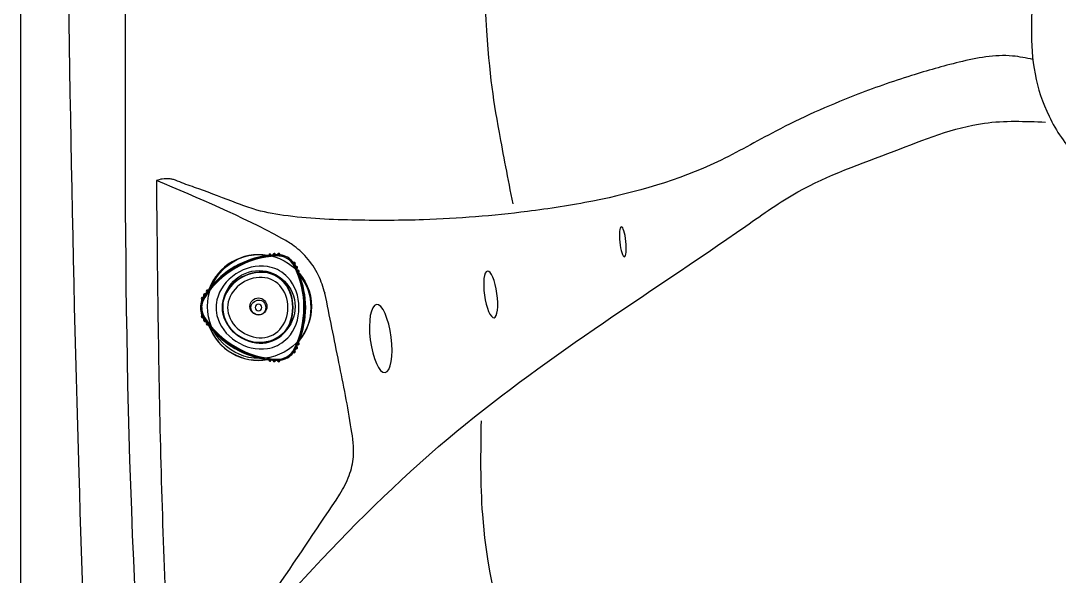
# Model space of a CAD drawing. Extents: x 408 to 498, y 628 to 778.
# Drawn here: x 408.3 to 433.36, y 668.86 to 682.27 of the extents above; entities that cross this region are included whole.
import ezdxf

# ---------------------------------------------------------------- set-up
doc = ezdxf.new("R2010")
doc.units = 0
doc.header["$MEASUREMENT"] = 0
for name, color, linetype in [('1', 4, 'Continuous'), ('JET', 3, 'Continuous'), ('LIGHT', 1, 'Continuous')]:
    doc.layers.add(name, color=color, linetype=linetype)

# ---------------------------------------------------------------- blocks, each defined once
blk = doc.blocks.new('AirValve_1646101-1')
at = {"layer": '1', "color": 3, "linetype": 'Continuous'}
for p, q in [((0.213, 1.253), (0.216, 1.253)), ((0.216, 1.253), (0.22, 1.255)), ((0.219, 1.253), (0.216, 1.253)), ((0.228, 1.253), (0.233, 1.255)), ((0.233, 1.255), (0.234, 1.255)), ((0.234, 1.255), (0.242, 1.252)), ((0.251, 1.272), (0.25, 1.269)), ((0.25, 1.269), (0.258, 1.266)), ((0.259, 1.27), (0.251, 1.272)), ((0.259, 1.27), (0.258, 1.266)), ((0.271, 1.261), (0.276, 1.278)), ((0.271, 1.261), (0.287, 1.263)), ((0.279, 1.278), (0.287, 1.263)), ((0.301, 1.279), (0.294, 1.275)), ((0.294, 1.275), (0.296, 1.271)), ((0.296, 1.271), (0.302, 1.276)), ((0.302, 1.276), (0.301, 1.279)), ((0.314, 1.261), (0.315, 1.262)), ((0.315, 1.262), (0.322, 1.267)), ((0.322, 1.267), (0.339, 1.269)), ((0.339, 1.269), (0.346, 1.265)), ((0.364, 1.283), (0.356, 1.285)), ((0.356, 1.285), (0.356, 1.282)), ((0.356, 1.282), (0.363, 1.279)), ((0.364, 1.283), (0.363, 1.279)), ((0.376, 1.268), (0.397, 1.27)), ((0.378, 1.274), (0.383, 1.29)), ((0.386, 1.29), (0.394, 1.275)), ((0.394, 1.275), (0.397, 1.27)), ((0.4, 1.286), (0.407, 1.29)), ((0.4, 1.286), (0.402, 1.282)), ((0.402, 1.282), (0.406, 1.285)), ((0.406, 1.285), (0.409, 1.287)), ((0.409, 1.287), (0.407, 1.29)), ((0.424, 1.274), (0.421, 1.272)), ((0.427, 1.276), (0.424, 1.274)), ((0.425, 1.272), (0.424, 1.274)), ((0.427, 1.276), (0.445, 1.277)), ((0.472, 1.273), (0.44, 1.272)), ((0.452, 1.273), (0.445, 1.277)), ((0.452, 1.273), (0.453, 1.273)), ((0.464, 1.291), (0.463, 1.289)), ((0.463, 1.289), (0.469, 1.285)), ((0.464, 1.291), (0.471, 1.288)), ((0.469, 1.285), (0.471, 1.288)), ((0.484, 1.278), (0.49, 1.293)), ((0.484, 1.278), (0.5, 1.277)), ((0.495, 1.293), (0.5, 1.277)), ((0.515, 1.289), (0.508, 1.287)), ((0.508, 1.287), (0.51, 1.282)), ((0.51, 1.282), (0.517, 1.285)), ((0.517, 1.285), (0.515, 1.289)), ((0.519, 1.269), (0.516, 1.27)), ((0.539, 1.266), (0.519, 1.269)), ((0.525, 1.269), (0.526, 1.269)), ((0.526, 1.269), (0.532, 1.272)), ((0.242, 1.252), (0.243, 1.252)), ((0.837, 1.096), (0.838, 1.088)), ((0.838, 1.088), (0.839, 1.088)), ((0.844, 1.08), (0.842, 1.083)), ((0.856, 1.089), (0.858, 1.081)), ((0.861, 1.089), (0.856, 1.089)), ((0.863, 1.082), (0.858, 1.081)), ((0.858, 1.07), (0.875, 1.074)), ((0.858, 1.07), (0.867, 1.057)), ((0.863, 1.082), (0.861, 1.089)), ((0.867, 1.057), (0.877, 1.07)), ((0.883, 1.018), (0.869, 1.043)), ((0.879, 1.028), (0.879, 1.027)), ((0.886, 1.023), (0.879, 1.027)), ((0.883, 1.051), (0.881, 1.048)), ((0.881, 1.048), (0.887, 1.044)), ((0.883, 1.051), (0.889, 1.046)), ((0.886, 1.023), (0.894, 1.007)), ((0.887, 1.044), (0.889, 1.046)), ((0.894, 1.003), (0.891, 1.002)), ((0.894, 1.003), (0.893, 0.999)), ((0.894, 1.007), (0.894, 1.003)), ((0.896, 0.993), (0.891, 1.002)), ((0.893, 0.999), (0.894, 0.998)), ((0.91, 0.962), (0.903, 0.977)), ((0.909, 0.977), (0.927, 0.978)), ((0.909, 0.977), (0.916, 0.963)), ((0.915, 0.996), (0.912, 0.996)), ((0.912, 0.996), (0.912, 0.992)), ((0.912, 0.992), (0.912, 0.988)), ((0.912, 0.988), (0.916, 0.988)), ((0.916, 0.988), (0.915, 0.996)), ((0.916, 0.963), (0.928, 0.975)), ((0.94, 0.895), (0.919, 0.944)), ((0.924, 0.932), (0.925, 0.931)), ((0.925, 0.931), (0.931, 0.927)), ((0.931, 0.955), (0.928, 0.953)), ((0.928, 0.953), (0.935, 0.948)), ((0.937, 0.95), (0.931, 0.955)), ((0.931, 0.927), (0.938, 0.911)), ((0.935, 0.948), (0.937, 0.95)), ((0.937, 0.902), (0.938, 0.911)), ((0.937, 0.902), (0.938, 0.902)), ((0.953, 0.863), (0.947, 0.878)), ((0.953, 0.879), (0.959, 0.864)), ((0.953, 0.879), (0.97, 0.879)), ((0.956, 0.899), (0.955, 0.89)), ((0.955, 0.89), (0.959, 0.891)), ((0.959, 0.899), (0.956, 0.899)), ((0.959, 0.899), (0.959, 0.891)), ((0.971, 0.876), (0.959, 0.864)), ((0.965, 0.835), (0.965, 0.834)), ((0.965, 0.834), (0.972, 0.828)), ((0.973, 0.858), (0.97, 0.855)), ((0.97, 0.855), (0.976, 0.849)), ((0.972, 0.828), (0.972, 0.828)), ((0.972, 0.828), (0.973, 0.823)), ((0.979, 0.852), (0.973, 0.858)), ((0.973, 0.823), (0.98, 0.812)), ((0.976, 0.849), (0.979, 0.852)), ((0.979, 0.817), (0.98, 0.812)), ((-1.312, 0.27), (-1.333, 0.234)), ((-1.326, 0.254), (-1.317, 0.269)), ((-1.326, 0.254), (-1.326, 0.247)), ((-1.311, 0.298), (-1.318, 0.293)), ((-1.318, 0.293), (-1.316, 0.291)), ((-1.317, 0.269), (-1.314, 0.271)), ((-1.316, 0.291), (-1.313, 0.292)), ((-1.314, 0.271), (-1.31, 0.273)), ((-1.314, 0.271), (-1.312, 0.27)), ((-1.313, 0.292), (-1.309, 0.294)), ((-1.309, 0.294), (-1.311, 0.298)), ((-1.31, 0.273), (-1.309, 0.273)), ((-1.299, 0.297), (-1.308, 0.312)), ((-1.289, 0.311), (-1.306, 0.315)), ((-1.299, 0.297), (-1.289, 0.311)), ((-1.289, 0.335), (-1.29, 0.327)), ((-1.29, 0.327), (-1.287, 0.326)), ((-1.286, 0.334), (-1.289, 0.335)), ((-1.287, 0.326), (-1.286, 0.334)), ((-1.267, 0.334), (-1.266, 0.342)), ((-1.267, 0.333), (-1.267, 0.334)), ((-1.266, 0.342), (-1.256, 0.356)), ((-1.256, 0.38), (-1.249, 0.384)), ((-1.256, 0.38), (-1.254, 0.378)), ((-1.248, 0.359), (-1.256, 0.356)), ((-1.254, 0.378), (-1.247, 0.381)), ((-1.247, 0.381), (-1.249, 0.384)), ((-1.248, 0.359), (-1.247, 0.36)), ((-1.235, 0.384), (-1.244, 0.399)), ((-1.225, 0.397), (-1.242, 0.402)), ((-1.235, 0.384), (-1.225, 0.397)), ((-1.225, 0.42), (-1.227, 0.412)), ((-1.227, 0.412), (-1.223, 0.411)), ((-1.222, 0.42), (-1.225, 0.42)), ((-1.223, 0.411), (-1.222, 0.42)), ((-1.203, 0.417), (-1.202, 0.418)), ((-1.202, 0.418), (-1.201, 0.426)), ((-1.197, 0.43), (-1.193, 0.438)), ((-1.195, 0.438), (-1.191, 0.441)), ((-1.193, 0.438), (-1.191, 0.441)), ((-1.191, 0.441), (-1.189, 0.444)), ((-1.366, 0.205), (-1.372, 0.2)), ((-1.372, 0.2), (-1.369, 0.196)), ((-1.369, 0.196), (-1.363, 0.201)), ((-1.366, 0.205), (-1.363, 0.201)), ((-1.354, 0.207), (-1.365, 0.22)), ((-1.365, 0.176), (-1.359, 0.181)), ((-1.363, 0.224), (-1.346, 0.221)), ((-1.359, 0.181), (-1.359, 0.181)), ((-1.355, 0.189), (-1.357, 0.187)), ((-1.354, 0.207), (-1.346, 0.221)), ((-1.349, 0.238), (-1.348, 0.245)), ((-1.349, 0.238), (-1.345, 0.237)), ((-1.342, 0.217), (-1.349, 0.202)), ((-1.345, 0.245), (-1.348, 0.245)), ((-1.345, 0.237), (-1.345, 0.245)), ((-1.324, 0.25), (-1.333, 0.235)), ((-1.327, 0.246), (-1.326, 0.247)), ((-1.369, -0.196), (-1.372, -0.2)), ((-1.372, -0.2), (-1.366, -0.205)), ((-1.363, -0.201), (-1.369, -0.196)), ((-1.363, -0.201), (-1.366, -0.205)), ((-1.359, -0.181), (-1.365, -0.176)), ((-1.365, -0.219), (-1.354, -0.207)), ((-1.346, -0.221), (-1.363, -0.223)), ((-1.359, -0.181), (-1.356, -0.187)), ((-1.359, -0.181), (-1.359, -0.181)), ((-1.346, -0.221), (-1.354, -0.207)), ((-1.349, -0.202), (-1.342, -0.217)), ((-1.345, -0.237), (-1.349, -0.238)), ((-1.348, -0.245), (-1.349, -0.238)), ((-1.348, -0.245), (-1.345, -0.245)), ((-1.345, -0.245), (-1.345, -0.237)), ((-1.337, -0.227), (-1.334, -0.234)), ((-1.334, -0.234), (-1.32, -0.255)), ((-1.326, -0.247), (-1.327, -0.246)), ((-1.326, -0.247), (-1.326, -0.254)), ((-1.317, -0.269), (-1.326, -0.254)), ((-1.32, -0.255), (-1.312, -0.269)), ((-1.316, -0.291), (-1.318, -0.293)), ((-1.318, -0.293), (-1.311, -0.298)), ((-1.314, -0.271), (-1.317, -0.269)), ((-1.313, -0.292), (-1.316, -0.291)), ((-1.312, -0.269), (-1.314, -0.271)), ((-1.31, -0.273), (-1.314, -0.271)), ((-1.309, -0.294), (-1.313, -0.292)), ((-1.311, -0.298), (-1.309, -0.294)), ((-1.309, -0.273), (-1.31, -0.273)), ((-1.308, -0.312), (-1.299, -0.297)), ((-1.306, -0.278), (-1.304, -0.28)), ((-1.289, -0.311), (-1.306, -0.315)), ((-1.289, -0.311), (-1.299, -0.297)), ((-1.287, -0.326), (-1.29, -0.327)), ((-1.29, -0.327), (-1.289, -0.335)), ((-1.289, -0.335), (-1.286, -0.334)), ((-1.286, -0.334), (-1.287, -0.326)), ((-1.267, -0.334), (-1.267, -0.333)), ((-1.266, -0.342), (-1.267, -0.334)), ((-1.256, -0.356), (-1.266, -0.342)), ((-1.256, -0.356), (-1.248, -0.359)), ((-1.254, -0.377), (-1.256, -0.38)), ((-1.249, -0.384), (-1.256, -0.38)), ((-1.247, -0.381), (-1.254, -0.377)), ((-1.249, -0.384), (-1.247, -0.381)), ((-1.247, -0.36), (-1.248, -0.359)), ((-1.244, -0.399), (-1.235, -0.384)), ((-1.243, -0.366), (-1.241, -0.368)), ((-1.225, -0.397), (-1.242, -0.401)), ((-1.225, -0.397), (-1.235, -0.384)), ((-1.227, -0.412), (-1.223, -0.411)), ((-1.227, -0.412), (-1.225, -0.42)), ((-1.225, -0.42), (-1.222, -0.419)), ((-1.222, -0.419), (-1.223, -0.411)), ((-1.202, -0.418), (-1.203, -0.417)), ((-1.201, -0.426), (-1.202, -0.418)), ((-1.191, -0.441), (-1.195, -0.438)), ((-1.192, -0.438), (-1.191, -0.441)), ((-1.189, -0.443), (-1.191, -0.441)), ((0.891, -1.002), (0.896, -0.993)), ((0.891, -1.002), (0.894, -1.003)), ((0.894, -0.998), (0.893, -0.999)), ((0.893, -0.999), (0.894, -1.003)), ((0.896, -0.993), (0.897, -0.991)), ((0.903, -0.977), (0.91, -0.962)), ((0.916, -0.962), (0.909, -0.977)), ((0.927, -0.978), (0.909, -0.977)), ((0.916, -0.988), (0.912, -0.988)), ((0.912, -0.988), (0.912, -0.992)), ((0.912, -0.992), (0.912, -0.996)), ((0.912, -0.996), (0.915, -0.996)), ((0.915, -0.996), (0.916, -0.988)), ((0.916, -0.962), (0.928, -0.975)), ((0.918, -0.945), (0.94, -0.895)), ((0.925, -0.931), (0.924, -0.932)), ((0.931, -0.926), (0.925, -0.931)), ((0.935, -0.948), (0.928, -0.953)), ((0.928, -0.953), (0.931, -0.955)), ((0.938, -0.911), (0.931, -0.926)), ((0.931, -0.955), (0.937, -0.95)), ((0.937, -0.95), (0.935, -0.948)), ((0.938, -0.911), (0.937, -0.902)), ((0.938, -0.902), (0.937, -0.902)), ((0.94, -0.895), (0.941, -0.892)), ((0.947, -0.878), (0.953, -0.863)), ((0.959, -0.864), (0.953, -0.879)), ((0.97, -0.879), (0.953, -0.879)), ((0.959, -0.89), (0.955, -0.89)), ((0.955, -0.89), (0.956, -0.899)), ((0.956, -0.899), (0.959, -0.899)), ((0.959, -0.864), (0.971, -0.876)), ((0.959, -0.89), (0.959, -0.899)), ((0.972, -0.828), (0.965, -0.834)), ((0.965, -0.834), (0.965, -0.835)), ((0.976, -0.849), (0.97, -0.855)), ((0.973, -0.858), (0.97, -0.855)), ((0.973, -0.823), (0.972, -0.828)), ((0.972, -0.828), (0.972, -0.828)), ((0.973, -0.858), (0.979, -0.852)), ((0.979, -0.852), (0.976, -0.849)), ((0.98, -0.812), (0.979, -0.817)), ((0.216, -1.253), (0.212, -1.253)), ((0.242, -1.252), (0.234, -1.255)), ((0.242, -1.252), (0.242, -1.252)), ((0.831, -1.096), (0.842, -1.083)), ((0.838, -1.088), (0.837, -1.095)), ((0.839, -1.087), (0.838, -1.088)), ((0.842, -1.083), (0.844, -1.08)), ((0.857, -1.081), (0.856, -1.088)), ((0.856, -1.088), (0.861, -1.089)), ((0.863, -1.082), (0.857, -1.081)), ((0.867, -1.057), (0.858, -1.07)), ((0.875, -1.074), (0.858, -1.07)), ((0.861, -1.089), (0.863, -1.082)), ((0.867, -1.057), (0.877, -1.07)), ((0.868, -1.045), (0.884, -1.016)), ((0.879, -1.027), (0.886, -1.023)), ((0.879, -1.027), (0.879, -1.027)), ((0.887, -1.044), (0.881, -1.048)), ((0.881, -1.048), (0.883, -1.05)), ((0.889, -1.046), (0.883, -1.05)), ((0.894, -1.007), (0.886, -1.023)), ((0.889, -1.046), (0.887, -1.044)), ((0.894, -1.003), (0.894, -1.007)), ((0.219, -1.253), (0.216, -1.253)), ((0.22, -1.255), (0.216, -1.253)), ((0.228, -1.253), (0.219, -1.253)), ((0.258, -1.266), (0.25, -1.269)), ((0.25, -1.269), (0.251, -1.272)), ((0.251, -1.272), (0.259, -1.27)), ((0.259, -1.27), (0.258, -1.266)), ((0.287, -1.263), (0.271, -1.261)), ((0.276, -1.278), (0.271, -1.261)), ((0.287, -1.263), (0.279, -1.278)), ((0.296, -1.271), (0.294, -1.275)), ((0.301, -1.279), (0.294, -1.275)), ((0.302, -1.276), (0.296, -1.271)), ((0.301, -1.279), (0.302, -1.276)), ((0.304, -1.26), (0.307, -1.26)), ((0.315, -1.262), (0.314, -1.261)), ((0.315, -1.262), (0.322, -1.267)), ((0.339, -1.268), (0.322, -1.267)), ((0.346, -1.265), (0.339, -1.268)), ((0.347, -1.265), (0.346, -1.265)), ((0.363, -1.279), (0.356, -1.282)), ((0.356, -1.285), (0.364, -1.282)), ((0.356, -1.282), (0.356, -1.285)), ((0.364, -1.282), (0.363, -1.279)), ((0.394, -1.275), (0.378, -1.273)), ((0.378, -1.273), (0.383, -1.29)), ((0.394, -1.275), (0.386, -1.29)), ((0.402, -1.282), (0.4, -1.286)), ((0.4, -1.286), (0.407, -1.29)), ((0.406, -1.285), (0.402, -1.282)), ((0.409, -1.287), (0.406, -1.285)), ((0.407, -1.29), (0.409, -1.287)), ((0.421, -1.272), (0.42, -1.272)), ((0.424, -1.274), (0.421, -1.272)), ((0.424, -1.274), (0.425, -1.272)), ((0.427, -1.276), (0.424, -1.274)), ((0.445, -1.277), (0.427, -1.276)), ((0.443, -1.273), (0.471, -1.273)), ((0.445, -1.277), (0.452, -1.273)), ((0.453, -1.273), (0.452, -1.273)), ((0.469, -1.285), (0.463, -1.289)), ((0.463, -1.289), (0.464, -1.291)), ((0.471, -1.288), (0.464, -1.291)), ((0.471, -1.288), (0.469, -1.285)), ((0.5, -1.277), (0.484, -1.278)), ((0.484, -1.278), (0.49, -1.293)), ((0.5, -1.277), (0.495, -1.293)), ((0.508, -1.287), (0.51, -1.282)), ((0.508, -1.287), (0.515, -1.289)), ((0.517, -1.285), (0.51, -1.282)), ((0.515, -1.289), (0.517, -1.285)), ((0.516, -1.27), (0.519, -1.269)), ((0.526, -1.269), (0.525, -1.269)), ((0.532, -1.272), (0.526, -1.269))]:
    blk.add_line(p, q, dxfattribs=at)
at = {"layer": '1', "color": 3, "linetype": 'Continuous', "flags": 128}
for points in [[(0.228, 1.253), (0.222, 1.253), (0.219, 1.253)], [(0.233, 1.255), (0.227, 1.254), (0.22, 1.255)], [(0.274, 1.256), (0.264, 1.254), (0.256, 1.253)], [(0.258, 1.266), (0.258, 1.262), (0.26, 1.26), (0.261, 1.26), (0.263, 1.26)], [(0.271, 1.261), (0.273, 1.257), (0.274, 1.256)], [(0.289, 1.258), (0.281, 1.257), (0.274, 1.256)], [(0.289, 1.258), (0.288, 1.26), (0.287, 1.263)], [(0.304, 1.26), (0.298, 1.259), (0.289, 1.258)], [(0.294, 1.265), (0.296, 1.267), (0.296, 1.268), (0.296, 1.271)], [(0.306, 1.26), (0.312, 1.261), (0.314, 1.261)], [(0.361, 1.266), (0.368, 1.267), (0.376, 1.268)], [(0.363, 1.279), (0.363, 1.276), (0.365, 1.273), (0.367, 1.272), (0.369, 1.272), (0.37, 1.272), (0.372, 1.272), (0.374, 1.273), (0.378, 1.274)], [(0.414, 1.271), (0.396, 1.27), (0.376, 1.268)], [(0.4, 1.286), (0.397, 1.29), (0.393, 1.294)], [(0.394, 1.275), (0.397, 1.275), (0.399, 1.276), (0.401, 1.277), (0.402, 1.277), (0.403, 1.28), (0.402, 1.282)], [(0.397, 1.27), (0.406, 1.27), (0.414, 1.271)], [(0.414, 1.271), (0.419, 1.272), (0.421, 1.272)], [(0.466, 1.273), (0.445, 1.273), (0.425, 1.272)], [(0.437, 1.246), (0.436, 1.252), (0.435, 1.257), (0.433, 1.262), (0.432, 1.265), (0.43, 1.268), (0.428, 1.27), (0.427, 1.272), (0.425, 1.272)], [(0.466, 1.273), (0.47, 1.274), (0.474, 1.278)], [(0.486, 1.272), (0.475, 1.273), (0.466, 1.273)], [(0.469, 1.285), (0.469, 1.281), (0.471, 1.279), (0.472, 1.278), (0.474, 1.278)], [(0.484, 1.278), (0.485, 1.274), (0.486, 1.272)], [(0.502, 1.271), (0.494, 1.272), (0.486, 1.272)], [(0.502, 1.271), (0.501, 1.273), (0.5, 1.277)], [(0.516, 1.27), (0.512, 1.27), (0.502, 1.271)], [(0.508, 1.277), (0.51, 1.279), (0.51, 1.282)], [(0.519, 1.269), (0.524, 1.269), (0.525, 1.269)], [(0.582, 1.257), (0.57, 1.26), (0.566, 1.261)], [(0.219, 1.253), (0.218, 1.253), (0.212, 1.253)], [(0.845, 1.078), (0.842, 1.082), (0.811, 1.12)], [(0.842, 1.083), (0.82, 1.11), (0.811, 1.119)], [(0.839, 1.088), (0.839, 1.087), (0.842, 1.083)], [(0.852, 1.069), (0.847, 1.076), (0.844, 1.08)], [(0.858, 1.07), (0.854, 1.069), (0.852, 1.069)], [(0.861, 1.055), (0.856, 1.062), (0.852, 1.069)], [(0.858, 1.081), (0.855, 1.08), (0.854, 1.077)], [(0.867, 1.057), (0.863, 1.055), (0.861, 1.055)], [(0.872, 1.039), (0.867, 1.047), (0.861, 1.055)], [(0.863, 1), (0.868, 1.002), (0.873, 1.004), (0.878, 1.005), (0.882, 1.005), (0.885, 1.005), (0.888, 1.005), (0.89, 1.004), (0.891, 1.002)], [(0.872, 1.048), (0.871, 1.043), (0.872, 1.039)], [(0.872, 1.048), (0.873, 1.047), (0.875, 1.046), (0.877, 1.045), (0.881, 1.048)], [(0.891, 1.002), (0.882, 1.021), (0.872, 1.039)], [(0.978, 0), (0.974, 0.102), (0.961, 0.202), (0.94, 0.301), (0.91, 0.397), (0.872, 0.488), (0.826, 0.575), (0.771, 0.655), (0.71, 0.729), (0.665, 0.774), (0.617, 0.815), (0.566, 0.853), (0.513, 0.886), (0.458, 0.916), (0.4, 0.941), (0.34, 0.962), (0.279, 0.978), (0.216, 0.99), (0.12, 1), (0.022, 1), (-0.077, 0.99), (-0.175, 0.972), (-0.271, 0.944), (-0.366, 0.907), (-0.457, 0.863), (-0.545, 0.811), (-0.627, 0.751), (-0.704, 0.686), (-0.775, 0.614), (-0.837, 0.537), (-0.892, 0.455), (-0.938, 0.369), (-0.974, 0.279), (-1, 0.188), (-1.012, 0.126), (-1.02, 0.063), (-1.022, 0)], [(0.838, 0), (0.834, 0.087), (0.823, 0.174), (0.805, 0.258), (0.779, 0.34), (0.747, 0.418), (0.707, 0.493), (0.661, 0.562), (0.608, 0.625), (0.55, 0.681), (0.486, 0.731), (0.416, 0.773), (0.343, 0.806), (0.266, 0.831), (0.185, 0.848), (0.103, 0.857), (0.019, 0.857), (-0.065, 0.848), (-0.149, 0.832), (-0.232, 0.808), (-0.313, 0.777), (-0.391, 0.739), (-0.466, 0.694), (-0.537, 0.643), (-0.603, 0.587), (-0.663, 0.525), (-0.717, 0.459), (-0.764, 0.389), (-0.803, 0.315), (-0.834, 0.239), (-0.857, 0.161), (-0.871, 0.081), (-0.876, 0)], [(0.83, 0), (0.826, 0.095), (0.813, 0.188), (0.791, 0.28), (0.761, 0.368), (0.722, 0.451), (0.675, 0.529), (0.62, 0.6), (0.568, 0.654), (0.511, 0.703), (0.449, 0.745), (0.384, 0.78), (0.314, 0.808), (0.243, 0.829), (0.17, 0.843), (0.095, 0.849), (0.019, 0.849), (-0.068, 0.84), (-0.154, 0.823), (-0.239, 0.798), (-0.323, 0.764), (-0.403, 0.724), (-0.479, 0.676), (-0.551, 0.622), (-0.617, 0.563), (-0.673, 0.503), (-0.722, 0.439), (-0.765, 0.371), (-0.802, 0.301), (-0.83, 0.228), (-0.851, 0.153), (-0.863, 0.077), (-0.868, 0)], [(0.894, 0.998), (0.894, 0.997), (0.896, 0.993)], [(0.903, 0.977), (0.899, 0.986), (0.896, 0.993)], [(0.909, 0.977), (0.905, 0.977), (0.903, 0.977)], [(0.912, 0.988), (0.909, 0.987), (0.908, 0.985)], [(0.916, 0.963), (0.912, 0.962), (0.91, 0.962)], [(0.919, 0.944), (0.915, 0.953), (0.91, 0.962)], [(0.916, 0.988), (0.922, 0.988), (0.926, 0.986)], [(0.92, 0.953), (0.918, 0.948), (0.919, 0.944)], [(0.92, 0.953), (0.921, 0.952), (0.922, 0.951), (0.924, 0.951), (0.928, 0.953)], [(0.938, 0.902), (0.938, 0.9), (0.94, 0.895)], [(0.947, 0.878), (0.943, 0.887), (0.94, 0.895)], [(0.953, 0.879), (0.949, 0.878), (0.947, 0.878)], [(0.955, 0.89), (0.952, 0.89), (0.951, 0.887)], [(0.953, 0.863), (0.955, 0.863), (0.959, 0.864)], [(0.961, 0.845), (0.957, 0.854), (0.953, 0.863)], [(0.962, 0.855), (0.964, 0.853), (0.966, 0.853), (0.97, 0.855)], [(0.979, 0.817), (0.975, 0.822), (0.972, 0.828)], [(0.711, 0), (0.708, 0.074), (0.699, 0.148), (0.683, 0.219), (0.662, 0.289), (0.634, 0.356), (0.6, 0.419), (0.561, 0.477), (0.517, 0.531), (0.467, 0.579), (0.413, 0.621), (0.354, 0.656), (0.292, 0.685), (0.226, 0.706), (0.158, 0.72), (0.088, 0.727), (0.017, 0.727), (-0.054, 0.72), (-0.126, 0.706), (-0.196, 0.686), (-0.265, 0.659), (-0.332, 0.627), (-0.395, 0.589), (-0.456, 0.545), (-0.512, 0.498), (-0.563, 0.445), (-0.609, 0.389), (-0.649, 0.33), (-0.682, 0.267), (-0.709, 0.203), (-0.728, 0.136), (-0.74, 0.068), (-0.744, 0)], [(-1.311, 0.298), (-1.314, 0.303), (-1.314, 0.308)], [(-1.306, 0.278), (-1.309, 0.274), (-1.312, 0.27)], [(-1.295, 0.246), (-1.3, 0.25), (-1.304, 0.253), (-1.307, 0.257), (-1.309, 0.26), (-1.311, 0.263), (-1.312, 0.265), (-1.312, 0.268), (-1.312, 0.27)], [(-1.309, 0.294), (-1.307, 0.292), (-1.305, 0.292)], [(-1.309, 0.273), (-1.308, 0.274), (-1.306, 0.278)], [(-1.296, 0.292), (-1.301, 0.284), (-1.306, 0.278)], [(-1.299, 0.297), (-1.296, 0.294), (-1.296, 0.292)], [(-1.286, 0.306), (-1.291, 0.299), (-1.296, 0.292)], [(-1.289, 0.311), (-1.287, 0.308), (-1.286, 0.306)], [(-1.283, 0.319), (-1.283, 0.32), (-1.283, 0.322), (-1.283, 0.324), (-1.287, 0.326)], [(-1.275, 0.322), (-1.28, 0.314), (-1.286, 0.306)], [(-1.283, 0.319), (-1.278, 0.32), (-1.275, 0.322)], [(-1.243, 0.365), (-1.259, 0.344), (-1.275, 0.322)], [(-1.247, 0.381), (-1.244, 0.379), (-1.241, 0.379)], [(-1.247, 0.36), (-1.246, 0.361), (-1.243, 0.365)], [(-1.232, 0.38), (-1.238, 0.372), (-1.243, 0.365)], [(-1.235, 0.384), (-1.233, 0.381), (-1.232, 0.38)], [(-1.222, 0.392), (-1.227, 0.386), (-1.232, 0.38)], [(-1.225, 0.397), (-1.223, 0.394), (-1.222, 0.392)], [(-1.22, 0.404), (-1.219, 0.407), (-1.22, 0.409), (-1.223, 0.411)], [(-1.21, 0.408), (-1.216, 0.401), (-1.222, 0.392)], [(-1.195, 0.438), (-1.197, 0.432), (-1.201, 0.426)], [(-1.189, 0.444), (-1.192, 0.439), (-1.192, 0.438)], [(-1.363, 0.201), (-1.36, 0.199), (-1.358, 0.2)], [(-1.359, 0.181), (-1.358, 0.182), (-1.357, 0.187)], [(-1.349, 0.202), (-1.353, 0.194), (-1.355, 0.189)], [(-1.354, 0.207), (-1.35, 0.204), (-1.349, 0.202)], [(-1.342, 0.217), (-1.343, 0.219), (-1.346, 0.221)], [(-1.341, 0.23), (-1.341, 0.232), (-1.341, 0.233), (-1.342, 0.235), (-1.345, 0.237)], [(-1.333, 0.234), (-1.338, 0.226), (-1.342, 0.217)], [(-1.341, 0.23), (-1.336, 0.231), (-1.333, 0.234)], [(-1.022, 0), (-1.02, -0.063), (-1.012, -0.125), (-1, -0.188), (-0.974, -0.279), (-0.938, -0.369), (-0.892, -0.455), (-0.837, -0.536), (-0.775, -0.614), (-0.704, -0.685), (-0.627, -0.751), (-0.545, -0.81), (-0.457, -0.863), (-0.366, -0.907), (-0.271, -0.944), (-0.175, -0.972), (-0.077, -0.99), (0.022, -1), (0.12, -1), (0.216, -0.99), (0.279, -0.978), (0.34, -0.961), (0.4, -0.941), (0.458, -0.916), (0.513, -0.886), (0.566, -0.853), (0.617, -0.815), (0.665, -0.774), (0.71, -0.729), (0.771, -0.655), (0.826, -0.575), (0.872, -0.488), (0.91, -0.397), (0.94, -0.301), (0.961, -0.202), (0.974, -0.102), (0.978, 0)], [(-0.876, 0), (-0.871, -0.081), (-0.857, -0.161), (-0.834, -0.239), (-0.803, -0.315), (-0.764, -0.389), (-0.717, -0.459), (-0.663, -0.525), (-0.603, -0.587), (-0.537, -0.643), (-0.466, -0.694), (-0.391, -0.739), (-0.313, -0.777), (-0.232, -0.808), (-0.149, -0.832), (-0.065, -0.848), (0.019, -0.856), (0.103, -0.856), (0.185, -0.848), (0.266, -0.831), (0.343, -0.806), (0.416, -0.773), (0.486, -0.731), (0.55, -0.681), (0.608, -0.625), (0.661, -0.562), (0.707, -0.493), (0.747, -0.418), (0.779, -0.34), (0.805, -0.258), (0.823, -0.174), (0.834, -0.087), (0.838, 0)], [(-0.868, 0), (-0.863, -0.077), (-0.851, -0.153), (-0.83, -0.228), (-0.802, -0.301), (-0.765, -0.371), (-0.722, -0.439), (-0.673, -0.503), (-0.617, -0.562), (-0.551, -0.622), (-0.479, -0.676), (-0.403, -0.723), (-0.323, -0.764), (-0.239, -0.797), (-0.154, -0.823), (-0.068, -0.84), (0.019, -0.849), (0.097, -0.849), (0.173, -0.842), (0.247, -0.828), (0.319, -0.806), (0.388, -0.778), (0.453, -0.743), (0.513, -0.701), (0.569, -0.653), (0.62, -0.6), (0.668, -0.538), (0.711, -0.471), (0.747, -0.399), (0.777, -0.324), (0.8, -0.246), (0.817, -0.165), (0.827, -0.083), (0.83, 0)], [(-0.744, 0), (-0.74, -0.068), (-0.728, -0.136), (-0.709, -0.203), (-0.682, -0.267), (-0.649, -0.33), (-0.609, -0.389), (-0.563, -0.445), (-0.512, -0.498), (-0.456, -0.545), (-0.395, -0.588), (-0.332, -0.626), (-0.265, -0.659), (-0.196, -0.686), (-0.126, -0.706), (-0.054, -0.72), (0.017, -0.727), (0.088, -0.727), (0.158, -0.72), (0.226, -0.706), (0.292, -0.685), (0.354, -0.656), (0.413, -0.621), (0.467, -0.579), (0.517, -0.531), (0.561, -0.477), (0.6, -0.419), (0.634, -0.356), (0.662, -0.289), (0.683, -0.219), (0.699, -0.147), (0.708, -0.074), (0.711, 0)], [(-0.182, 0), (-0.178, 0.034), (-0.167, 0.067), (-0.149, 0.097), (-0.126, 0.124), (-0.097, 0.147), (-0.065, 0.164), (-0.031, 0.175), (0.005, 0.18), (0.04, 0.178), (0.073, 0.169), (0.103, 0.153), (0.129, 0.131), (0.15, 0.103), (0.166, 0.071), (0.175, 0.036), (0.178, 0)], [(0.178, 0), (0.175, -0.036), (0.166, -0.071), (0.15, -0.103), (0.129, -0.131), (0.103, -0.153), (0.073, -0.169), (0.04, -0.178), (0.005, -0.18), (-0.031, -0.175), (-0.065, -0.164), (-0.097, -0.146), (-0.126, -0.124), (-0.149, -0.097), (-0.167, -0.067), (-0.178, -0.034), (-0.182, 0)], [(-1.358, -0.2), (-1.36, -0.199), (-1.363, -0.201)], [(-1.356, -0.187), (-1.358, -0.182), (-1.359, -0.181)], [(-1.356, -0.187), (-1.353, -0.194), (-1.349, -0.202)], [(-1.349, -0.202), (-1.35, -0.204), (-1.354, -0.207)], [(-1.346, -0.221), (-1.343, -0.219), (-1.342, -0.217)], [(-1.345, -0.237), (-1.342, -0.235), (-1.341, -0.233), (-1.341, -0.232), (-1.341, -0.23)], [(-1.342, -0.217), (-1.338, -0.226), (-1.337, -0.227)], [(-1.334, -0.234), (-1.337, -0.231), (-1.341, -0.23)], [(-1.312, -0.269), (-1.312, -0.268), (-1.312, -0.265), (-1.311, -0.263), (-1.309, -0.26), (-1.307, -0.257), (-1.304, -0.253), (-1.3, -0.25), (-1.295, -0.246)], [(-1.312, -0.269), (-1.309, -0.274), (-1.306, -0.278)], [(-1.306, -0.278), (-1.308, -0.274), (-1.309, -0.273)], [(-1.304, -0.292), (-1.307, -0.292), (-1.309, -0.294)], [(-1.304, -0.28), (-1.301, -0.285), (-1.296, -0.292)], [(-1.299, -0.297), (-1.296, -0.294), (-1.296, -0.292)], [(-1.296, -0.292), (-1.291, -0.299), (-1.286, -0.306)], [(-1.289, -0.311), (-1.287, -0.308), (-1.286, -0.306)], [(-1.287, -0.326), (-1.283, -0.324), (-1.283, -0.322), (-1.283, -0.32), (-1.283, -0.319)], [(-1.286, -0.306), (-1.28, -0.314), (-1.275, -0.322)], [(-1.275, -0.322), (-1.279, -0.319), (-1.283, -0.319)], [(-1.275, -0.322), (-1.259, -0.344), (-1.243, -0.366)], [(-1.243, -0.366), (-1.246, -0.361), (-1.247, -0.36)], [(-1.241, -0.379), (-1.243, -0.378), (-1.244, -0.379), (-1.247, -0.381)], [(-1.241, -0.368), (-1.238, -0.372), (-1.232, -0.38)], [(-1.235, -0.384), (-1.233, -0.381), (-1.232, -0.38)], [(-1.232, -0.38), (-1.227, -0.386), (-1.222, -0.392)], [(-1.225, -0.397), (-1.223, -0.394), (-1.222, -0.392)], [(-1.223, -0.411), (-1.22, -0.409), (-1.219, -0.407), (-1.22, -0.404)], [(-1.222, -0.392), (-1.216, -0.4), (-1.21, -0.408)], [(-1.195, -0.438), (-1.197, -0.432), (-1.201, -0.426)], [(-1.147, -0.488), (-1.157, -0.477), (-1.169, -0.463), (-1.177, -0.454), (-1.183, -0.447), (-1.186, -0.443), (-1.189, -0.44), (-1.191, -0.438), (-1.193, -0.435), (-1.194, -0.434), (-1.197, -0.43)], [(-1.197, -0.43), (-1.194, -0.435), (-1.192, -0.438)], [(-1.192, -0.438), (-1.192, -0.439), (-1.189, -0.444)], [(0.863, -1), (0.869, -1.002), (0.874, -1.004), (0.878, -1.005), (0.882, -1.005), (0.885, -1.005), (0.888, -1.005), (0.89, -1.004), (0.891, -1.002)], [(0.872, -1.039), (0.882, -1.021), (0.891, -1.002)], [(0.896, -0.993), (0.894, -0.997), (0.894, -0.998)], [(0.897, -0.991), (0.899, -0.986), (0.903, -0.977)], [(0.909, -0.977), (0.905, -0.977), (0.903, -0.977)], [(0.907, -0.985), (0.909, -0.987), (0.912, -0.988)], [(0.91, -0.962), (0.914, -0.953), (0.918, -0.945)], [(0.916, -0.962), (0.912, -0.962), (0.91, -0.962)], [(0.918, -0.945), (0.918, -0.949), (0.92, -0.953)], [(0.928, -0.953), (0.924, -0.951), (0.922, -0.951), (0.921, -0.952), (0.92, -0.953)], [(0.94, -0.895), (0.938, -0.9), (0.938, -0.902)], [(0.941, -0.892), (0.943, -0.887), (0.947, -0.878)], [(0.953, -0.879), (0.949, -0.878), (0.947, -0.878)], [(0.951, -0.887), (0.951, -0.888), (0.952, -0.889), (0.955, -0.89)], [(0.953, -0.863), (0.957, -0.854), (0.96, -0.846)], [(0.959, -0.864), (0.955, -0.863), (0.953, -0.863)], [(0.97, -0.855), (0.966, -0.853), (0.964, -0.853), (0.962, -0.855)], [(0.979, -0.817), (0.975, -0.822), (0.972, -0.828)], [(0.973, -0.823), (0.976, -0.817), (0.98, -0.812)], [(0.212, -1.253), (0.218, -1.253), (0.219, -1.253)], [(0.254, -1.253), (0.263, -1.254), (0.273, -1.255)], [(0.437, -1.246), (0.436, -1.252), (0.435, -1.257), (0.433, -1.261), (0.432, -1.265), (0.43, -1.268), (0.428, -1.27), (0.427, -1.272), (0.425, -1.272)], [(0.802, -1.128), (0.809, -1.122), (0.811, -1.119)], [(0.842, -1.083), (0.839, -1.086), (0.839, -1.087)], [(0.844, -1.08), (0.847, -1.076), (0.852, -1.069)], [(0.852, -1.069), (0.857, -1.062), (0.861, -1.055)], [(0.858, -1.07), (0.854, -1.069), (0.852, -1.069)], [(0.854, -1.077), (0.855, -1.08), (0.857, -1.081)], [(0.861, -1.055), (0.867, -1.047), (0.872, -1.039)], [(0.867, -1.057), (0.863, -1.055), (0.861, -1.055)], [(0.872, -1.039), (0.871, -1.043), (0.872, -1.048)], [(0.881, -1.048), (0.877, -1.045), (0.875, -1.046), (0.873, -1.047), (0.872, -1.048)], [(0.234, -1.255), (0.227, -1.254), (0.22, -1.255)], [(0.262, -1.26), (0.259, -1.26), (0.258, -1.262), (0.258, -1.266)], [(0.273, -1.255), (0.272, -1.257), (0.271, -1.261)], [(0.273, -1.255), (0.281, -1.257), (0.289, -1.258)], [(0.287, -1.263), (0.288, -1.259), (0.289, -1.258)], [(0.289, -1.258), (0.299, -1.259), (0.304, -1.26)], [(0.296, -1.271), (0.296, -1.268), (0.295, -1.265)], [(0.307, -1.26), (0.334, -1.264), (0.361, -1.266)], [(0.314, -1.261), (0.313, -1.261), (0.307, -1.26)], [(0.361, -1.266), (0.37, -1.267), (0.381, -1.268)], [(0.368, -1.272), (0.366, -1.272), (0.365, -1.273), (0.363, -1.275), (0.363, -1.279)], [(0.378, -1.273), (0.379, -1.27), (0.381, -1.268)], [(0.381, -1.268), (0.389, -1.269), (0.397, -1.269)], [(0.4, -1.286), (0.397, -1.291), (0.393, -1.294)], [(0.394, -1.275), (0.396, -1.271), (0.397, -1.269)], [(0.397, -1.269), (0.407, -1.27), (0.415, -1.271)], [(0.402, -1.282), (0.403, -1.279), (0.401, -1.277)], [(0.415, -1.271), (0.42, -1.272), (0.425, -1.272)], [(0.42, -1.272), (0.419, -1.272), (0.415, -1.271)], [(0.425, -1.272), (0.445, -1.273), (0.466, -1.273)], [(0.466, -1.273), (0.475, -1.273), (0.486, -1.272)], [(0.474, -1.278), (0.47, -1.274), (0.466, -1.273)], [(0.474, -1.278), (0.472, -1.278), (0.471, -1.279), (0.469, -1.281), (0.469, -1.285)], [(0.484, -1.278), (0.485, -1.274), (0.486, -1.272)], [(0.486, -1.272), (0.494, -1.271), (0.502, -1.271)], [(0.5, -1.277), (0.501, -1.273), (0.502, -1.271)], [(0.502, -1.271), (0.511, -1.27), (0.516, -1.27)], [(0.51, -1.282), (0.51, -1.279), (0.508, -1.277)], [(0.519, -1.269), (0.554, -1.264), (0.564, -1.261)], [(0.525, -1.269), (0.524, -1.269), (0.519, -1.269)], [(0.571, -1.26), (0.585, -1.256), (0.586, -1.256)]]:
    blk.add_lwpolyline(points, dxfattribs=at)
at = {"layer": '1', "color": 3, "linetype": 'Continuous'}
for centre, radius, start, end in [((0.589, -1.018), 2.296, 98.3586, 141.5998), ((0.001, 0), 1.274, 80.1023, 159.8978), ((0.001, 0), 1.271, 80.3052, 159.6949), ((-0.809, 6.557), 5.404, 280.2872, 281.0723), ((0.231, 1.274), 0.0197, 278.8393, 344.9168), ((0.239, 1.271), 0.0197, 278.6719, 344.9168), ((0.207, 1.58), 0.33, 276.2579, 278.5563), ((0.277, 1.265), 0.0276, 29.9182, 164.9182), ((0.254, 1.263), 0.00932, 282.5899, 342.0304), ((0.277, 1.265), 0.019, 83.4736, 165.5087), ((0.272, 1.264), 0.0148, 75.5253, 154.244), ((0.263, 1.281), 0.0211, 267.4421, 291.9584), ((0.277, 1.277), 0.00161, 29.656, 165.2014), ((0.278, 1.267), 0.0176, 27.3431, 87.5229), ((0.284, 1.266), 0.0133, 40.1092, 112.8168), ((0.287, 1.277), 0.0134, 267.8338, 301.5765), ((0.305, 1.274), 0.0139, 219.6841, 274.3007), ((0.313, 1.281), 0.0197, 209.9187, 276.7752), ((0.32, 1.286), 0.0197, 209.9192, 276.6068), ((0.591, -1.026), 2.304, 95.3406, 97.0932), ((0.337, 1.288), 0.0197, 276.1646, 342.8461), ((0.344, 1.285), 0.0197, 276.0003, 342.8488), ((0.327, 1.592), 0.327, 273.3459, 275.8713), ((0.383, 1.277), 0.0276, 27.8442, 162.8486), ((0.358, 1.295), 0.0291, 274.838, 312.3714), ((0.383, 1.277), 0.0195, 59.2918, 163.1473), ((0.378, 1.275), 0.0153, 71.2018, 152.259), ((0.429, 1.257), 0.0539, 161.9692, 168.7319), ((0.384, 1.289), 0.00195, 27.7132, 162.9986), ((0.39, 1.278), 0.0127, 37.5867, 108.0667), ((0.411, 1.309), 0.0379, 242.4631, 274.4936), ((0.419, 1.291), 0.0197, 207.8449, 274.078), ((0.423, 1.294), 0.0197, 207.8446, 273.9827), ((0.426, 1.296), 0.0197, 207.8449, 273.6442), ((0.618, -1.405), 2.684, 94.1367, 94.3567), ((0.445, 1.297), 0.0197, 271.5341, 336.2616), ((0.451, 1.293), 0.0197, 270.7928, 336.2629), ((0.479, 2.216), 0.943, 268.3823, 269.1935), ((0.489, 1.28), 0.0276, 18.9368, 156.2625), ((0.489, 1.28), 0.02, 18.8391, 156.3867), ((0.483, 1.28), 0.0154, 63.9314, 145.3899), ((0.479, 1.302), 0.0245, 257.7863, 281.5864), ((0.492, 1.292), 0.00238, 18.7146, 156.0397), ((0.497, 1.281), 0.0128, 28.8867, 99.9043), ((0.504, 1.288), 0.012, 253.6462, 292.7884), ((0.522, 1.285), 0.0154, 208.4981, 260.9747), ((0.528, 1.288), 0.0197, 198.9363, 261.9613), ((0.489, 0.954), 0.317, 72.733, 85.6343), ((0.535, 1.291), 0.0197, 198.9373, 261.2355), ((0.458, 0.791), 0.487, 38.7896, 81.2105), ((0.466, 0.803), 0.468, 42.4694, 75.574), ((0.56, -0.967), 2.217, 93.1948, 146.82), ((0.492, -0.849), 2.121, 97.5589, 142.4311), ((0.603, -1.042), 2.325, 101.0941, 139.6704), ((0.462, 0.798), 0.448, 26.7138, 93.2442), ((0.853, 1.108), 0.0197, 218.7661, 281.0605), ((0.854, 1.1), 0.0197, 218.0388, 281.0639), ((0.854, 1.092), 0.015, 219.1487, 271.7244), ((0.867, 1.079), 0.0126, 189.5232, 225.8177), ((0.866, 1.062), 0.0276, 323.7375, 101.0632), ((0.863, 1.069), 0.0128, 20.0962, 91.1133), ((0.866, 1.062), 0.02, 323.6185, 101.1632), ((0.89, 1.064), 0.0246, 198.2909, 221.8694), ((1.762, 1.571), 1.037, 210.8429, 211.5867), ((0.875, 1.071), 0.00238, 323.9586, 101.2855), ((0.869, 1.057), 0.0154, 334.6154, 56.0751), ((0.896, 1.036), 0.0197, 143.7375, 209.2067), ((0.903, 1.032), 0.0197, 143.7397, 208.4648), ((0.911, 1.016), 0.0197, 206.3579, 272.1534), ((0.911, 1.012), 0.0197, 206.0175, 272.1558), ((-1.123, 0.001), 2.223, 359.9635, 26.6916), ((0.911, 1.008), 0.0197, 205.9266, 272.1571), ((0.91, 1.001), 0.0158, 207.5252, 261.6336), ((0.918, 0.983), 0.0104, 170.9391, 214.5894), ((0.917, 0.969), 0.0276, 317.1514, 92.1558), ((0.914, 0.976), 0.0127, 11.9343, 82.4122), ((0.937, 0.966), 0.0209, 189.0794, 216.872), ((1.216, 1.077), 0.326, 204.1313, 206.456), ((0.943, 0.939), 0.0197, 137.1516, 203.9995), ((0.917, 0.969), 0.0195, 316.7604, 61.0666), ((0.927, 0.976), 0.00195, 317.0028, 92.2847), ((0.918, 0.963), 0.0153, 327.747, 48.8045), ((0.949, 0.935), 0.0197, 137.1535, 203.8364), ((0.955, 0.91), 0.0197, 203.2256, 270.0818), ((0.956, 0.918), 0.0197, 203.3948, 270.08), ((0.953, 0.901), 0.0148, 205.2507, 259.4372), ((0.963, 0.885), 0.0122, 172.8871, 212.44), ((0.959, 0.871), 0.0276, 315.0818, 90.0818), ((0.957, 0.877), 0.0133, 7.1773, 79.8966), ((0.959, 0.872), 0.0182, 25.9523, 91.2817), ((0.977, 0.867), 0.0187, 187.6644, 217.6798), ((0.971, 0.849), 0.0108, 141.8006, 198.5219), ((-1.175, 0), 2.297, 0.0032, 21.5924), ((1.217, 0.946), 0.275, 201.4876, 203.8699), ((0.984, 0.841), 0.0197, 135.0816, 201.3284), ((0.97, 0.878), 0.00161, 314.8044, 90.3373), ((0.96, 0.866), 0.0148, 325.7619, 44.4813), ((0.99, 0.836), 0.0197, 135.0839, 201.1579), ((0.961, 0.871), 0.0179, 312.5529, 31.8313), ((7.047, 2.954), 6.437, 199.3297, 199.6554), ((0.001, 0), 1.274, 320.1024, 39.8976), ((-1.028, -0.011), 2.17, 0.303, 22.3002), ((0.001, 0), 1.271, 320.3052, 39.6948), ((-1.201, 0.001), 2.324, 1.4701, 19.8072), ((-1.343, 0.265), 0.0197, 263.7401, 328.4678), ((-1.295, 0.308), 0.0276, 77.1514, 212.1558), ((-1.333, 0.28), 0.0197, 326.3581, 32.154), ((-1.295, 0.308), 0.0195, 76.7119, 180.872), ((-1.33, 0.282), 0.0197, 326.0182, 32.1551), ((-1.3, 0.303), 0.0127, 131.9352, 202.4116), ((-1.326, 0.284), 0.0197, 325.9265, 32.1569), ((-1.307, 0.313), 0.00195, 77.0036, 212.2823), ((-1.291, 0.312), 0.0153, 87.7466, 168.8049), ((-1.319, 0.286), 0.0157, 327.5374, 21.6467), ((-1.308, 0.302), 0.0104, 291.2188, 334.5919), ((-1.303, 0.327), 0.0211, 309.1231, 336.5124), ((-1.283, 0.346), 0.0197, 257.1518, 323.9989), ((-1.282, 0.354), 0.0197, 257.1526, 323.8372), ((-1.543, 0.516), 0.331, 324.1291, 326.4451), ((-1.232, 0.394), 0.0276, 75.0818, 210.0818), ((-1.271, 0.368), 0.0197, 323.3937, 30.0795), ((-1.233, 0.394), 0.0182, 145.9272, 211.2851), ((-1.236, 0.389), 0.0133, 127.1769, 199.8966), ((-1.232, 0.395), 0.0179, 72.5491, 151.8213), ((-1.264, 0.371), 0.0197, 323.2245, 30.0816), ((-1.243, 0.4), 0.00161, 74.8034, 210.3423), ((-1.255, 0.374), 0.0147, 325.3035, 19.5361), ((-1.228, 0.398), 0.0148, 85.7619, 164.4809), ((-1.246, 0.39), 0.0123, 293.6866, 332.3847), ((-1.237, 0.412), 0.019, 307.7048, 336.9923), ((-1.218, 0.43), 0.0197, 255.082, 321.3293), ((-1.216, 0.439), 0.0197, 255.0832, 321.386), ((-1.218, 0.415), 0.0106, 261.3739, 318.4125), ((-1.434, 0.586), 0.285, 321.4985, 323.8405), ((-1.074, 0.304), 0.176, 134.4754, 136.2523), ((7.75, -7.187), 11.751, 139.3808, 139.5891), ((-0.912, 0), 0.486, 158.7798, 180.0038), ((-0.912, 0), 0.486, 179.9955, 201.2218), ((-0.914, 0), 0.48, 157.1499, 180.0032), ((-0.958, -0.006), 0.436, 179.1781, 198.0764), ((-1.351, 0.218), 0.0276, 83.7375, 221.0632), ((-1.351, 0.218), 0.02, 83.6191, 221.1628), ((-0.922, 0), 0.448, 146.5877, 179.933), ((-1.383, 0.183), 0.0197, 338.7694, 41.0606), ((-0.923, 0), 0.446, 179.9482, 213.4129), ((-1.355, 0.211), 0.0128, 140.0963, 211.1132), ((-1.363, 0.221), 0.00238, 83.9589, 221.2854), ((-1.348, 0.222), 0.0154, 94.6157, 176.0751), ((-1.378, 0.188), 0.0197, 338.0413, 41.0643), ((-1.366, 0.21), 0.0125, 309.0415, 345.9031), ((-1.371, 0.192), 0.0151, 339.1286, 31.668), ((-1.365, 0.238), 0.0245, 318.2985, 341.9821), ((-1.343, 0.257), 0.0197, 263.7375, 329.209), ((-2.196, 0.716), 0.988, 330.8238, 331.6026), ((0, 0), 0.0802, 0.0234, 179.9766), ((0, 0), 0.0802, 180.0234, 359.9766), ((-1.106, -0.006), 2.205, 333.22, 0.1675), ((-1.175, 0), 2.297, 338.3898, 359.9977), ((-1.021, 0.01), 2.163, 337.6611, 359.7357), ((-1.351, -0.218), 0.0276, 138.9368, 276.2625), ((-1.004, -0.034), 0.384, 193.9718, 204.5924), ((-1.353, -0.217), 0.0182, 136.7069, 199.7734), ((-1.351, -0.219), 0.0191, 193.591, 277.8705), ((-1.383, -0.183), 0.0197, 318.9395, 21.2306), ((-1.355, -0.211), 0.0128, 148.8868, 219.9037), ((-1.363, -0.221), 0.00238, 138.7161, 276.0397), ((-1.378, -0.188), 0.0197, 318.9354, 21.9597), ((-1.348, -0.222), 0.0154, 183.9319, 265.3893), ((-1.37, -0.192), 0.0149, 328.1934, 20.8106), ((-1.366, -0.21), 0.0128, 14.2675, 49.7668), ((-1.365, -0.238), 0.025, 18.8028, 41.6429), ((-1.343, -0.257), 0.0197, 30.7934, 96.2619), ((-1.343, -0.264), 0.0197, 31.5327, 96.2611), ((-2.553, -0.911), 1.395, 28.4895, 29.055), ((0.563, 0.973), 2.222, 213.2634, 266.7574), ((-1.203, -0.002), 2.325, 340.2369, 358.5606), ((-1.295, -0.308), 0.0276, 147.8442, 282.8486), ((-1.333, -0.28), 0.0197, 327.8456, 33.6431), ((-1.296, -0.308), 0.0181, 145.926, 208.7947), ((-1.33, -0.282), 0.0197, 327.8449, 33.9818), ((-1.3, -0.302), 0.0127, 157.5884, 228.0647), ((-1.295, -0.309), 0.0187, 203.3226, 284.511), ((-1.326, -0.284), 0.0197, 327.8448, 34.0788), ((-1.307, -0.313), 0.00195, 147.717, 282.9972), ((-1.319, -0.286), 0.0155, 338.2597, 32.3873), ((-1.291, -0.312), 0.0153, 191.202, 272.2588), ((-1.308, -0.302), 0.0106, 25.6099, 67.3636), ((-1.303, -0.328), 0.0215, 24.4593, 50.835), ((-1.283, -0.346), 0.0197, 36.002, 102.8475), ((-1.282, -0.354), 0.0197, 36.1626, 102.8475), ((-1.552, -0.522), 0.342, 33.5782, 35.8827), ((-1.232, -0.394), 0.0276, 149.9182, 284.9182), ((-1.271, -0.368), 0.0197, 329.9209, 36.6052), ((-1.232, -0.394), 0.0187, 149.0234, 215.0618), ((-1.236, -0.389), 0.0133, 160.1095, 232.817), ((-1.264, -0.371), 0.0197, 329.919, 36.7757), ((-1.232, -0.394), 0.0187, 212.4001, 286.18), ((-1.243, -0.4), 0.00161, 149.6573, 285.197), ((-1.255, -0.374), 0.0144, 340.2767, 34.5887), ((-1.228, -0.398), 0.0148, 195.5264, 274.2434), ((-1.246, -0.39), 0.0126, 27.7184, 64.9751), ((-1.237, -0.412), 0.0194, 24.0612, 52.2392), ((-1.218, -0.43), 0.0197, 38.6707, 104.918), ((-1.216, -0.438), 0.0197, 38.3001, 104.9166), ((-1.218, -0.414), 0.0103, 41.7871, 99.3156), ((0.59, 1.018), 2.296, 218.3907, 261.6015), ((-1.444, -0.593), 0.298, 36.1898, 38.4992), ((-1.009, -0.24), 0.267, 224.1685, 225.3167), ((0.001, 0), 1.274, 200.1023, 279.8977), ((0.001, 0), 1.271, 200.3051, 279.6949), ((0.491, 0.847), 2.119, 217.5409, 262.4299), ((0.603, 1.041), 2.324, 221.1419, 259.6853), ((0.464, -0.8), 0.447, 266.559, 333.3863), ((0.911, -1.008), 0.0197, 87.8444, 154.0789), ((0.911, -1.012), 0.0197, 87.845, 153.9821), ((0.911, -1.016), 0.0197, 87.8465, 153.645), ((0.91, -1), 0.0155, 98.254, 152.3817), ((0.918, -0.983), 0.0107, 145.618, 187.2562), ((0.917, -0.969), 0.0276, 267.8442, 42.8486), ((0.938, -0.966), 0.0216, 144.5045, 170.8274), ((0.917, -0.969), 0.0196, 267.7626, 42.9552), ((0.914, -0.976), 0.0127, 277.5878, 348.0657), ((1.232, -1.085), 0.344, 153.5832, 155.8759), ((0.943, -0.939), 0.0197, 156.0016, 222.8478), ((0.927, -0.976), 0.00195, 267.7142, 42.9983), ((0.918, -0.963), 0.0153, 311.2019, 32.2591), ((0.949, -0.934), 0.0197, 156.1629, 222.8467), ((0.955, -0.91), 0.0197, 89.9184, 156.7744), ((0.956, -0.918), 0.0197, 89.9205, 156.605), ((0.953, -0.901), 0.0144, 100.2536, 154.5847), ((0.963, -0.886), 0.0126, 147.7267, 184.8566), ((0.959, -0.871), 0.0276, 269.9182, 44.9182), ((0.978, -0.867), 0.0195, 144.2199, 172.2229), ((0.957, -0.877), 0.0133, 280.1102, 352.8159), ((0.959, -0.872), 0.0183, 268.7231, 333.9508), ((1.239, -0.956), 0.3, 156.1937, 158.5021), ((0.97, -0.849), 0.0102, 161.8196, 219.4252), ((0.984, -0.841), 0.0197, 158.6717, 224.9183), ((0.97, -0.877), 0.00161, 269.6608, 45.1975), ((0.99, -0.836), 0.0197, 158.8412, 224.9171), ((0.96, -0.866), 0.0148, 315.5258, 34.2441), ((3.524, -1.707), 2.699, 160.1115, 160.8896), ((0.961, -0.871), 0.018, 328.2662, 47.349), ((6.438, 32.331), 34.154, 259.4533, 259.5243), ((0.212, -1.535), 0.285, 81.4897, 83.8432), ((0.239, -1.271), 0.0197, 15.0816, 81.3301), ((0.252, -1.263), 0.0105, 21.2733, 78.3734), ((0.458, -0.791), 0.486, 278.7674, 321.2323), ((0.462, -0.799), 0.474, 285.2169, 315.9321), ((0.592, -0.905), 0.306, 313.2328, 325.9051), ((0.853, -1.108), 0.0197, 78.9385, 141.2292), ((0.854, -1.1), 0.0197, 78.9361, 141.9474), ((0.854, -1.092), 0.0149, 88.177, 140.7896), ((0.867, -1.079), 0.0128, 134.208, 169.6398), ((0.866, -1.062), 0.0276, 258.9368, 36.2625), ((0.866, -1.062), 0.02, 258.8393, 36.3864), ((0.863, -1.069), 0.0128, 268.8867, 339.9038), ((0.891, -1.064), 0.0251, 138.8531, 161.6078), ((1.836, -1.616), 1.124, 148.4369, 149.14), ((0.875, -1.071), 0.00238, 258.7151, 36.0407), ((0.896, -1.036), 0.0197, 150.8013, 216.2624), ((0.869, -1.057), 0.0154, 303.9318, 25.3894), ((0.903, -1.032), 0.0197, 151.5438, 216.2607), ((0.275, -1.084), 0.176, 254.4732, 256.2558), ((0.231, -1.274), 0.0197, 15.0849, 81.3853), ((0.277, -1.265), 0.0276, 195.0818, 330.0818), ((0.272, -1.263), 0.0148, 205.7576, 284.4859), ((0.276, -1.266), 0.0179, 192.5501, 271.8206), ((0.264, -1.279), 0.019, 67.7299, 96.8262), ((0.277, -1.277), 0.00161, 194.802, 330.3406), ((0.278, -1.266), 0.0182, 265.9269, 331.2856), ((0.284, -1.266), 0.0133, 247.1762, 319.8978), ((0.288, -1.275), 0.0123, 53.7671, 92.3933), ((0.306, -1.275), 0.0147, 85.3086, 139.5402), ((0.313, -1.281), 0.0197, 83.2241, 150.0813), ((0.32, -1.286), 0.0197, 83.3927, 150.0806), ((0.337, -1.288), 0.0197, 17.1532, 83.8366), ((0.344, -1.285), 0.0197, 17.1524, 83.9985), ((0.327, -1.595), 0.331, 84.132, 86.4442), ((0.383, -1.277), 0.0276, 197.1514, 332.1558), ((0.359, -1.276), 0.00935, 21.8679, 80.3216), ((0.378, -1.275), 0.0153, 207.7472, 288.8046), ((0.383, -1.277), 0.0195, 196.7121, 300.8719), ((0.37, -1.293), 0.0211, 69.1273, 96.5589), ((0.384, -1.289), 0.00195, 196.9987, 332.2895), ((0.39, -1.278), 0.0127, 251.9333, 322.4133), ((0.395, -1.285), 0.0104, 51.0478, 94.6232), ((0.414, -1.287), 0.0158, 87.5292, 141.6383), ((0.419, -1.291), 0.0197, 85.9265, 152.1574), ((0.423, -1.294), 0.0197, 86.0174, 152.1558), ((0.426, -1.296), 0.0197, 86.354, 152.1539), ((0.445, -1.297), 0.0197, 23.7393, 88.4557), ((0.451, -1.293), 0.0197, 23.7366, 89.1986), ((0.481, -2.306), 1.033, 90.8389, 91.581), ((0.489, -1.28), 0.0276, 203.7375, 341.0632), ((0.489, -1.28), 0.02, 203.6188, 341.1628), ((0.483, -1.279), 0.0154, 214.6148, 296.0753), ((0.479, -1.302), 0.0245, 78.3343, 102.0804), ((0.492, -1.292), 0.00238, 203.9586, 341.2871), ((0.497, -1.28), 0.0128, 260.0957, 331.1133), ((0.504, -1.289), 0.0125, 68.9733, 105.999), ((0.521, -1.284), 0.0151, 99.1424, 151.6633), ((0.528, -1.288), 0.0197, 98.055, 161.0643), ((0.489, -0.953), 0.317, 274.3455, 287.9243), ((0.535, -1.291), 0.0197, 98.7726, 161.062)]:
    blk.add_arc(centre, radius, start, end, dxfattribs=at)
blk = doc.blocks.new('2018 PULSE')
at = {"layer": '1'}
for centre, radius in [((5.76, 30.229), 1.254), ((5.751, 30.225), 0.87), ((5.735, 30.229), 0.206)]:
    blk.add_circle(centre, radius, dxfattribs=at)
at = {"layer": '1', "color": 6}
blk.add_spline([(0, 2.542), (0, 86.377)], degree=3, dxfattribs=at)
at = {"layer": '1'}
for points in [[(2.539, 86.389), (2.417, 84.541), (2.02, 77.881), (1.559, 67.886), (1.354, 61.218), (1.111, 44.544), (1.4, 26.202), (2.013, 11.208), (2.457, 3.933), (2.539, 2.702)], [(2.585, 55.266), (2.525, 39.185), (2.971, 19.896), (3.167, 17.119), (3.337, 14.749), (4.076, 12.494), (5.013, 11.22), (8.535, 7.698), (11.405, 4.828), (14.824, 3.182), (18.658, 2.845), (22.958, 2.677), (28.262, 2.516), (33.788, 2.404), (34.694, 2.541), (35.632, 3.14), (37.017, 4.486), (38.175, 5.616), (38.908, 6.246), (39.742, 6.574), (40.51, 6.687), (41.601, 6.68), (43.175, 6.667), (48.967, 6.682)], [(24.402, 52.35), (24.413, 51.706), (24.445, 49.116), (24.465, 45.689), (24.465, 43.235), (24.434, 39), (24.422, 38.028), (24.48, 35.84), (24.818, 34.82), (25.49, 33.852), (25.898, 33.492), (27.381, 32.371), (29.39, 30.615), (31.254, 28.715), (33.885, 25.492), (35.312, 24.449), (36.69, 24.012), (39.709, 23.891), (41.228, 23.932)], [(24.427, 36.19), (23.938, 36.272), (22.646, 36.123), (21.494, 35.8), (20.12, 35.318), (18.22, 34.458), (16.817, 33.72), (13.81, 32.773), (12.228, 32.521), (9.719, 32.321), (8.102, 32.311), (6.344, 32.427), (5.608, 32.582), (5.206, 32.723), (4.294, 33.067), (3.886, 33.215), (3.685, 33.289), (3.609, 33.305), (3.416, 33.304), (3.273, 33.266)], [(3.652, 20.026), (10.313, 27.042), (17.5, 32.17), (18.757, 32.994), (21.077, 33.974), (23.258, 34.652), (24.736, 34.679)], [(3.273, 33.266), (3.375, 26.634), (3.616, 20.012)], [(7.343, 30.541), (7.186, 30.979), (6.892, 31.414), (6.556, 31.717), (6.298, 31.872), (3.273, 33.266)], [(7.701, 25.697), (7.926, 26.148), (8.027, 26.602), (7.978, 27.274), (7.679, 28.878), (7.341, 30.551)], [(3.652, 20.026), (4.65, 21.309), (7.701, 25.697)], [(35.128, 24.543), (34.486, 21.857), (33.055, 18.445), (31.609, 16.212), (30.64, 14.953), (28.96, 12.585), (27.771, 11.04), (27.162, 10.49), (26.427, 9.68), (25.587, 8.621), (24.604, 7.41), (23.171, 5.992), (21.883, 4.951), (20.59, 3.885), (20.324, 3.633), (20.183, 3.421)]]:
    blk.add_spline(points, degree=3, dxfattribs=at)
for points, knots in [([(10.868, 48.901), (10.839, 49.198), (10.779, 49.824), (11.145, 36.917), (11.436, 34.954), (11.755, 33.309), (11.872, 32.702)], [9.571179, 9.571179, 9.571179, 9.571179, 14.169807, 19.258479, 22.267562, 24.022759, 24.022759, 24.022759, 24.022759]), ([(11.109, 27.471), (11.097, 26.715), (11.061, 24.449), (11.972, 20.853), (14.385, 16.905), (17.349, 14.043), (19.677, 12.652), (20.57, 12.234)], [0, 0, 0, 0, 2.265486, 6.792415, 10.879815, 16.023106, 18.973544, 18.973544, 18.973544, 18.973544])]:
    blk.add_open_spline(points, degree=3, knots=knots, dxfattribs=at)
at = {"layer": 'LIGHT', "extrusion": (0, 0, -1)}
for centre, major_axis, ratio in [((14.531, 31.79), (-0.036, 0.362), 0.205485), ((11.342, 30.52), (-0.08, 0.563), 0.267077), ((8.688, 29.455), (-0.104, 0.821), 0.306959)]:
    blk.add_ellipse(centre, major_axis=major_axis, ratio=ratio, dxfattribs=at)
at = {"layer": 'JET'}
blk.add_blockref('AirValve_1646101-1', (5.735, 30.202), dxfattribs=at)

msp = doc.modelspace()

# ---------------------------------------------------------------- block references
at = {"layer": '1'}
msp.add_blockref('2018 PULSE', (408.301, 645.145), dxfattribs=at)

doc.saveas('drawing.dxf')
